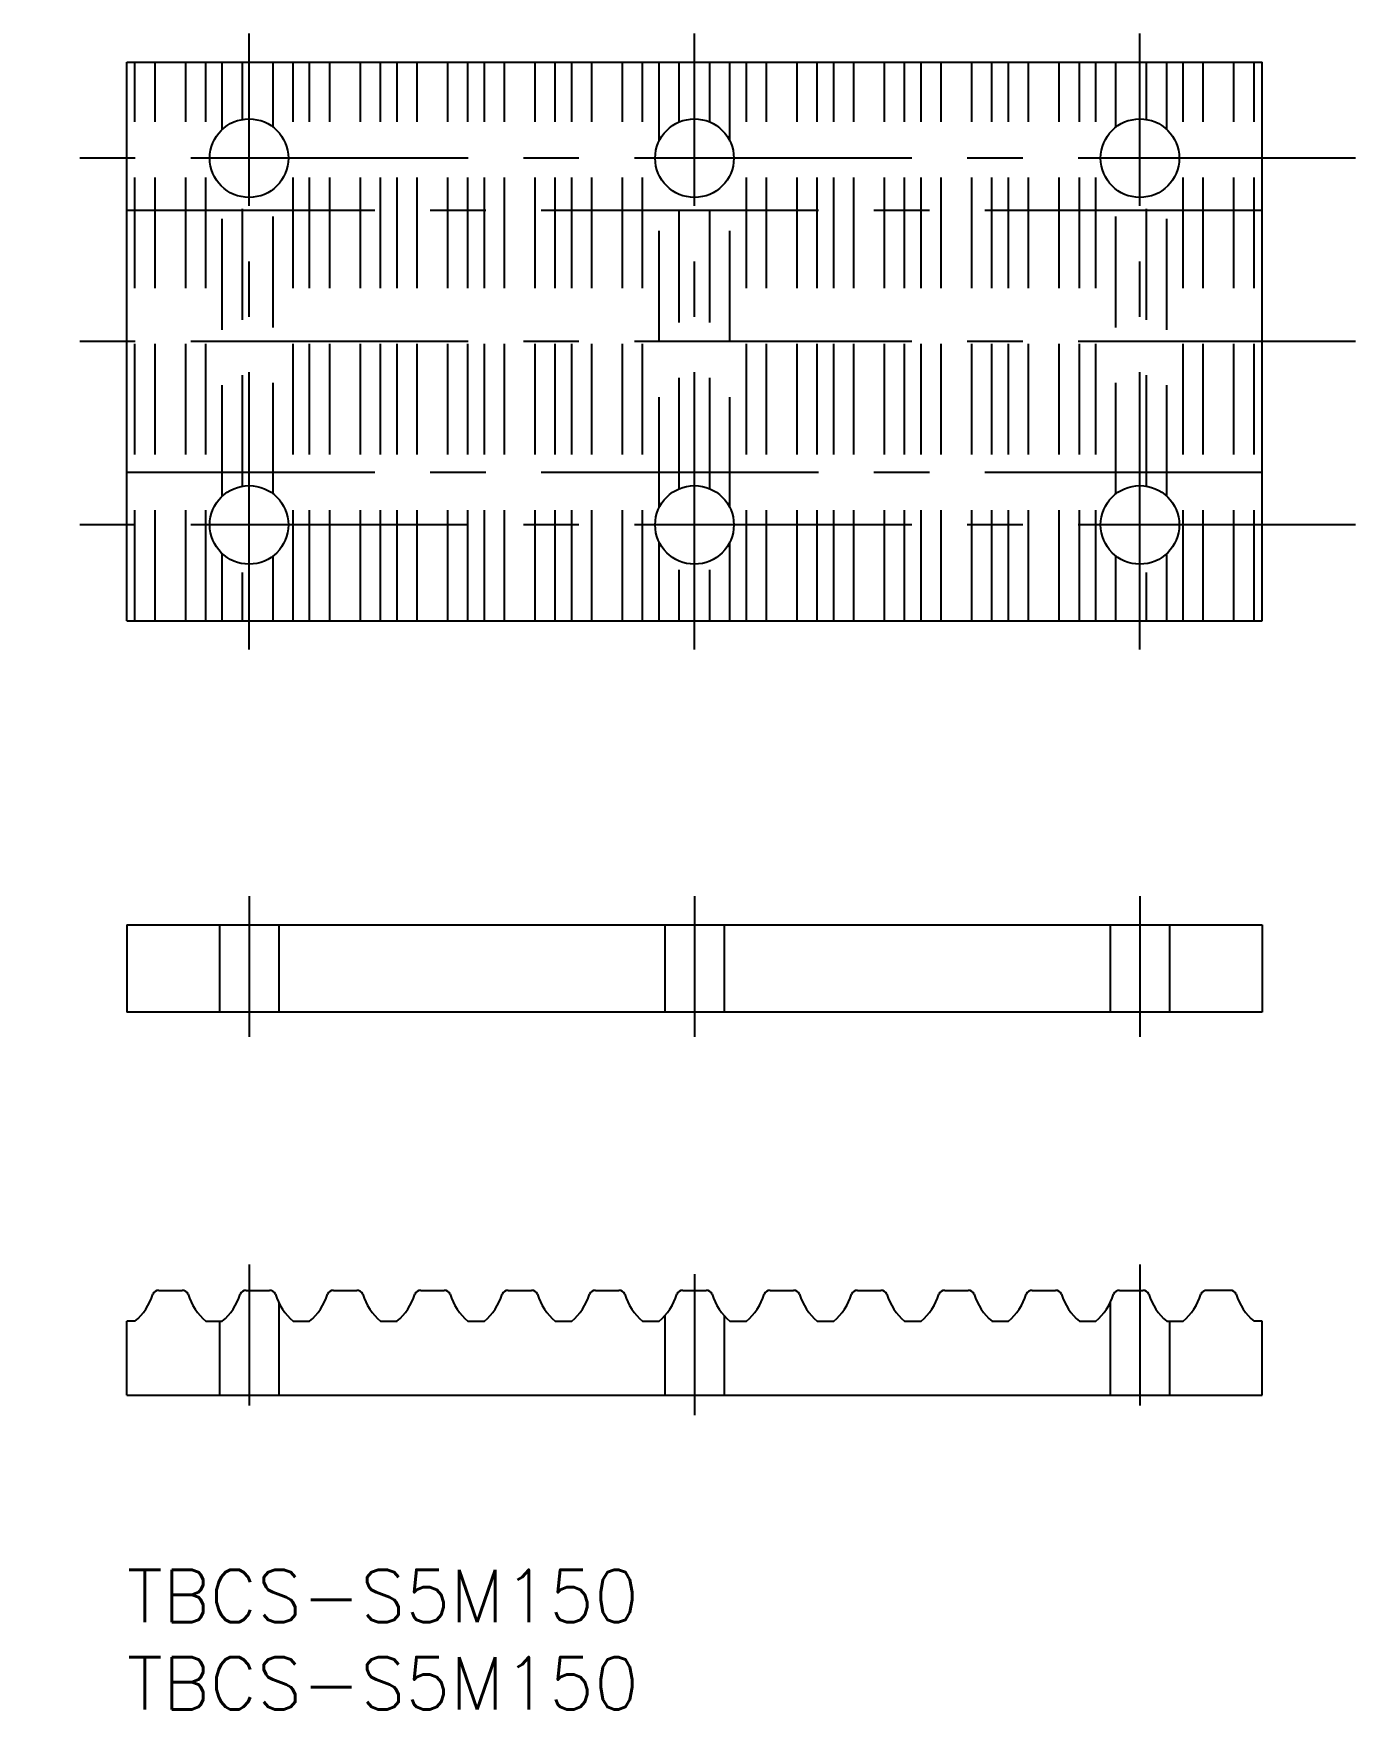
# Model space of a CAD drawing. Extents: x -5.3 to 70.3, y -8 to 88.
import ezdxf

# ---------------------------------------------------------------- set-up
doc = ezdxf.new("R2010")
doc.units = 0
doc.header["$LTSCALE"] = 0.5
doc.linetypes.add('CENTER', pattern=[50.8, 31.75, -6.35, 6.35, -6.35])
doc.linetypes.add('DASHED', pattern=[19.05, 12.7, -6.35])
for name, color, linetype in [('MSM_CENTER', 1, 'CENTER'), ('MSM_CONTINUOUS', 7, 'CONTINUOUS'), ('MSM_DASHED', 4, 'DASHED'), ('MSM_PART_NUMBER', 7, 'CONTINUOUS')]:
    doc.layers.add(name, color=color, linetype=linetype)
doc.styles.get("Standard").update_dxf_attribs({"font": 'txt.shx', "height": 3, "bigfont": 'bigfont.shx'})

# ---------------------------------------------------------------- blocks, each defined once
blk = doc.blocks.new('*U2')
at = {"layer": 'MSM_PART_NUMBER'}
blk.add_text('TBCS-S5M150', height=3, dxfattribs=at).set_placement((0, -3))
blk = doc.blocks.new('*U3')
at = {"layer": 'MSM_PART_NUMBER'}
blk.add_text('TBCS-S5M150', height=3, dxfattribs=at).set_placement((0, -8))

msp = doc.modelspace()

# ---------------------------------------------------------------- linework, layer by layer
at = {"layer": 'MSM_CENTER'}
for p, q in [((7, 52.696), (7, 87.972)), ((32.5, 52.696), (32.5, 87.972)), ((58, 52.696), (58, 87.972)), ((70.337, 80.834), (-5.337, 80.834)), ((65, 77.834), (0, 77.834)), ((70.337, 70.334), (-5.337, 70.334)), ((65, 62.834), (0, 62.834)), ((70.337, 59.834), (-5.337, 59.834)), ((7, 38.582), (7, 30.514)), ((32.5, 38.582), (32.5, 30.514)), ((58, 38.582), (58, 30.514)), ((7, 17.478), (7, 9.41)), ((58, 17.478), (58, 9.41)), ((32.5, 16.927), (32.5, 8.859))]:
    msp.add_line(p, q, dxfattribs=at)
at = {"layer": 'MSM_CONTINUOUS'}
for p, q in [((0, 54.334), (0, 86.334)), ((0, 86.334), (65, 86.334)), ((65, 54.334), (65, 86.334)), ((0, 54.334), (65, 54.334)), ((0, 36.923), (65, 36.923)), ((0, 36.923), (0, 31.923)), ((65, 36.923), (65, 31.923)), ((65, 31.923), (0, 31.923)), ((1.833, 16), (3.167, 16)), ((6.833, 16), (8.167, 16)), ((11.833, 16), (13.167, 16)), ((16.833, 16), (18.167, 16)), ((21.833, 16), (23.167, 16)), ((26.833, 16), (28.167, 16)), ((31.833, 16), (33.167, 16)), ((36.833, 16), (38.167, 16)), ((41.833, 16), (43.167, 16)), ((46.833, 16), (48.167, 16)), ((51.833, 16), (53.167, 16)), ((56.833, 16), (58.167, 16)), ((63.167, 16), (61.833, 16)), ((0, 10), (0, 14.23)), ((0.47, 14.23), (0, 14.23)), ((4.53, 14.23), (5.47, 14.23)), ((9.53, 14.23), (10.47, 14.23)), ((14.53, 14.23), (15.47, 14.23)), ((19.53, 14.23), (20.47, 14.23)), ((24.53, 14.23), (25.47, 14.23)), ((29.53, 14.23), (30.47, 14.23)), ((34.53, 14.23), (35.47, 14.23)), ((39.53, 14.23), (40.47, 14.23)), ((44.53, 14.23), (45.47, 14.23)), ((49.53, 14.23), (50.47, 14.23)), ((54.53, 14.23), (55.47, 14.23)), ((59.53, 14.23), (60.47, 14.23)), ((65, 14.23), (64.53, 14.23)), ((65, 10), (65, 14.23)), ((0, 10), (65, 10))]:
    msp.add_line(p, q, dxfattribs=at)
for centre in [(7, 80.834), (32.5, 80.834), (58, 80.834), (7, 59.834), (32.5, 59.834), (58, 59.834)]:
    msp.add_circle(centre, 2.25, dxfattribs=at)
for centre, radius, start, end in [((-1.625, 16.715), 3.25, 310.12721, 343.24899), ((1.833, 15.62), 0.38, 90, 155.38002), ((3.167, 15.62), 0.38, 24.61998, 90), ((6.625, 16.715), 3.25, 196.75101, 229.87279), ((3.375, 16.715), 3.25, 310.12721, 343.24899), ((6.833, 15.62), 0.38, 90, 155.38002), ((8.167, 15.62), 0.38, 24.61998, 90), ((11.625, 16.715), 3.25, 196.75101, 229.87279), ((8.375, 16.715), 3.25, 310.12721, 343.24899), ((11.833, 15.62), 0.38, 90, 155.38002), ((13.167, 15.62), 0.38, 24.61998, 90), ((16.625, 16.715), 3.25, 196.75101, 229.87279), ((13.375, 16.715), 3.25, 310.12721, 343.24899), ((16.833, 15.62), 0.38, 90, 155.38002), ((18.167, 15.62), 0.38, 24.61998, 90), ((21.625, 16.715), 3.25, 196.75101, 229.87279), ((18.375, 16.715), 3.25, 310.12721, 343.24899), ((21.833, 15.62), 0.38, 90, 155.38002), ((23.167, 15.62), 0.38, 24.61998, 90), ((26.625, 16.715), 3.25, 196.75101, 229.87279), ((23.375, 16.715), 3.25, 310.12721, 343.24899), ((26.833, 15.62), 0.38, 90, 155.38002), ((28.167, 15.62), 0.38, 24.61998, 90), ((31.625, 16.715), 3.25, 196.75101, 229.87279), ((28.375, 16.715), 3.25, 310.12721, 343.24899), ((31.833, 15.62), 0.38, 90, 155.38002), ((33.167, 15.62), 0.38, 24.61998, 90), ((36.625, 16.715), 3.25, 196.75101, 229.87279), ((33.375, 16.715), 3.25, 310.12721, 343.24899), ((36.833, 15.62), 0.38, 90, 155.38002), ((38.167, 15.62), 0.38, 24.61998, 90), ((41.625, 16.715), 3.25, 196.75101, 229.87279), ((38.375, 16.715), 3.25, 310.12721, 343.24899), ((41.833, 15.62), 0.38, 90, 155.38002), ((43.167, 15.62), 0.38, 24.61998, 90), ((46.625, 16.715), 3.25, 196.75101, 229.87279), ((43.375, 16.715), 3.25, 310.12721, 343.24899), ((46.833, 15.62), 0.38, 90, 155.38002), ((48.167, 15.62), 0.38, 24.61998, 90), ((51.625, 16.715), 3.25, 196.75101, 229.87279), ((48.375, 16.715), 3.25, 310.12721, 343.24899), ((51.833, 15.62), 0.38, 90, 155.38002), ((53.167, 15.62), 0.38, 24.61998, 90), ((56.625, 16.715), 3.25, 196.75101, 229.87279), ((53.375, 16.715), 3.25, 310.12721, 343.24899), ((56.833, 15.62), 0.38, 90, 155.38002), ((58.167, 15.62), 0.38, 24.61998, 90), ((61.625, 16.715), 3.25, 196.75101, 229.87279), ((58.375, 16.715), 3.25, 310.12721, 343.24899), ((61.833, 15.62), 0.38, 90, 155.38002), ((63.167, 15.62), 0.38, 24.61998, 90), ((66.625, 16.715), 3.25, 196.75101, 229.87279)]:
    msp.add_arc(centre, radius, start, end, dxfattribs=at)
at = {"layer": 'MSM_DASHED'}
for p, q in [((0.47, 54.334), (0.47, 86.334)), ((1.627, 54.334), (1.627, 86.334)), ((3.373, 54.334), (3.373, 86.334)), ((4.53, 54.334), (4.53, 86.334)), ((5.47, 82.483), (5.47, 86.334)), ((6.627, 83.053), (6.627, 86.334)), ((8.373, 82.617), (8.373, 86.334)), ((9.53, 54.334), (9.53, 86.334)), ((10.47, 54.334), (10.47, 86.334)), ((11.627, 54.334), (11.627, 86.334)), ((13.373, 54.334), (13.373, 86.334)), ((14.53, 54.334), (14.53, 86.334)), ((15.47, 54.334), (15.47, 86.334)), ((16.627, 54.334), (16.627, 86.334)), ((18.373, 54.334), (18.373, 86.334)), ((19.53, 54.334), (19.53, 86.334)), ((20.47, 54.334), (20.47, 86.334)), ((21.627, 54.334), (21.627, 86.334)), ((23.373, 54.334), (23.373, 86.334)), ((24.53, 54.334), (24.53, 86.334)), ((25.47, 54.334), (25.47, 86.334)), ((26.627, 54.334), (26.627, 86.334)), ((28.373, 54.334), (28.373, 86.334)), ((29.53, 54.334), (29.53, 86.334)), ((30.47, 81.804), (30.47, 86.334)), ((31.627, 82.908), (31.627, 86.334)), ((33.373, 82.908), (33.373, 86.334)), ((34.53, 81.804), (34.53, 86.334)), ((35.47, 54.334), (35.47, 86.334)), ((36.627, 54.334), (36.627, 86.334)), ((38.373, 54.334), (38.373, 86.334)), ((39.53, 54.334), (39.53, 86.334)), ((40.47, 54.334), (40.47, 86.334)), ((41.627, 54.334), (41.627, 86.334)), ((43.373, 54.334), (43.373, 86.334)), ((44.53, 54.334), (44.53, 86.334)), ((45.47, 54.334), (45.47, 86.334)), ((46.627, 54.334), (46.627, 86.334)), ((48.373, 54.334), (48.373, 86.334)), ((49.53, 54.334), (49.53, 86.334)), ((50.47, 54.334), (50.47, 86.334)), ((51.627, 54.334), (51.627, 86.334)), ((53.373, 54.334), (53.373, 86.334)), ((54.53, 54.334), (54.53, 86.334)), ((55.47, 54.334), (55.47, 86.334)), ((56.627, 82.617), (56.627, 86.334)), ((58.373, 83.053), (58.373, 86.334)), ((59.53, 82.483), (59.53, 86.334)), ((60.47, 54.334), (60.47, 86.334)), ((61.627, 54.334), (61.627, 86.334)), ((63.373, 54.334), (63.373, 86.334)), ((64.53, 54.334), (64.53, 86.334)), ((30.47, 60.804), (30.47, 79.865)), ((34.53, 60.804), (34.53, 79.865)), ((5.47, 61.483), (5.47, 79.185)), ((8.373, 61.617), (8.373, 79.051)), ((31.627, 61.908), (31.627, 78.76)), ((33.373, 61.908), (33.373, 78.76)), ((56.627, 61.617), (56.627, 79.051)), ((59.53, 61.483), (59.53, 79.185)), ((6.627, 62.053), (6.627, 78.615)), ((58.373, 62.053), (58.373, 78.615)), ((30.47, 54.334), (30.47, 58.865)), ((34.53, 54.334), (34.53, 58.865)), ((5.47, 54.334), (5.47, 58.185)), ((8.373, 54.334), (8.373, 58.051)), ((56.627, 54.334), (56.627, 58.051)), ((59.53, 54.334), (59.53, 58.185)), ((6.627, 54.334), (6.627, 57.115)), ((31.627, 54.334), (31.627, 57.26)), ((33.373, 54.334), (33.373, 57.26)), ((58.373, 54.334), (58.373, 57.115)), ((5.3, 36.923), (5.3, 31.923)), ((8.7, 36.923), (8.7, 31.923)), ((30.8, 36.923), (30.8, 31.923)), ((34.2, 36.923), (34.2, 31.923)), ((56.3, 36.923), (56.3, 31.923)), ((59.7, 36.923), (59.7, 31.923)), ((8.7, 15.298), (8.7, 10)), ((30.8, 14.551), (30.8, 10)), ((34.2, 14.551), (34.2, 10)), ((56.3, 15.298), (56.3, 10)), ((5.3, 14.19), (5.3, 10)), ((59.7, 14.19), (59.7, 10))]:
    msp.add_line(p, q, dxfattribs=at)

# ---------------------------------------------------------------- block references
at = {"layer": 'MSM_CONTINUOUS'}
for name in ['*U2', '*U3']:
    msp.add_blockref(name, (0, 0), dxfattribs=at)

doc.saveas('drawing.dxf')
